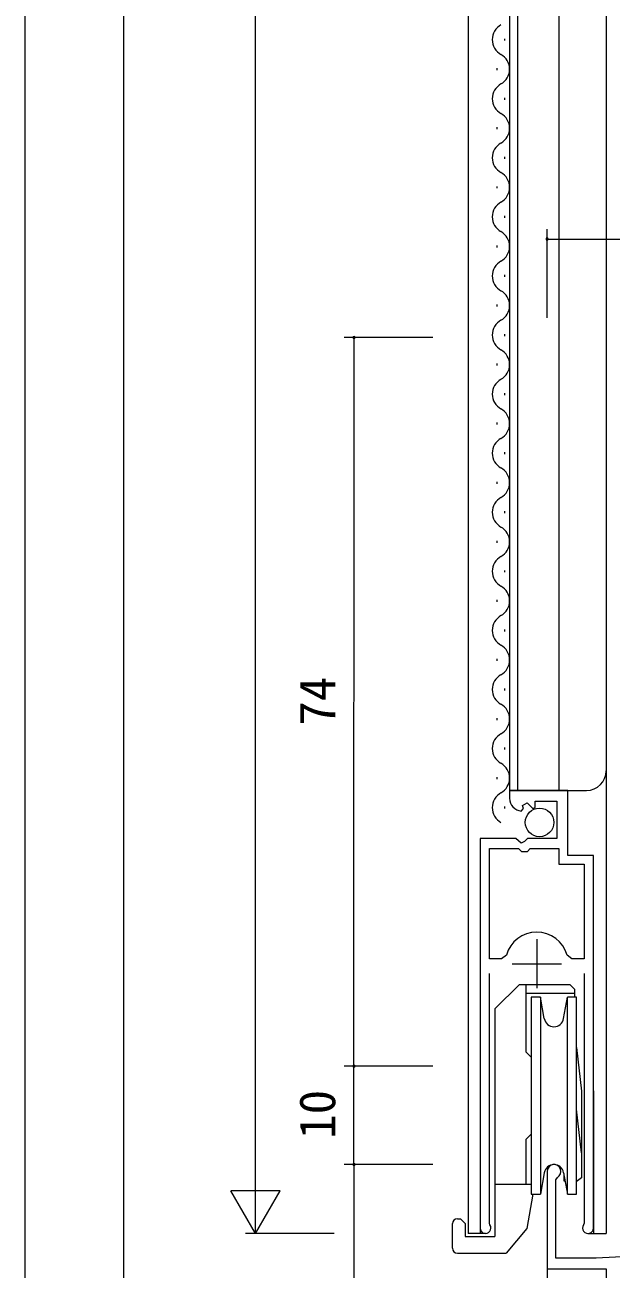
# Model space of a CAD drawing. Units: millimetres, scale not verified. Extents: x -594 to 539, y -420 to 386.
# Drawn here: x -439.8 to -380.3, y -158.7 to -32.3 of the extents above; entities that cross this region are included whole.
import ezdxf
from ezdxf.enums import TextEntityAlignment as Align

# ---------------------------------------------------------------- set-up
doc = ezdxf.new("R2010")
doc.units = ezdxf.units.MM
doc.header["$LTSCALE"] = 2
for name, color, linetype, lineweight in [('0-3_YKK_12', 2, 'Continuous', 9), ('0-4_YSS_K', 3, 'Continuous', 9), ('0-5_YKK_D', 6, 'Continuous', 9), ('0-7_YKK_13', 4, 'Continuous', 9), ('0-8_YKK_11', 7, 'Continuous', 9)]:
    doc.layers.add(name, color=color, linetype=linetype, lineweight=lineweight)
doc.styles.add('ＭＳ ゴシック', font='')
doc.styles.get('ＭＳ ゴシック').set_extended_font_data('MS Gothic')

msp = doc.modelspace()

# ---------------------------------------------------------------- linework, layer by layer
at = {"layer": '0-3_YKK_12'}
for p, q in [((-394.831, 132.145), (-394.831, -155.055)), ((-380.831, 132.145), (-380.831, -155.055)), ((-390.631, 87.145), (-390.631, -110.055)), ((-389.831, 87.145), (-389.831, -110.055)), ((-385.631, 87.145), (-385.631, -110.055)), ((-391.131, -33.905), (-391.131, -33.705)), ((-391.891, -36.905), (-391.891, -36.705)), ((-391.131, -39.905), (-391.131, -39.705)), ((-391.891, -42.905), (-391.891, -42.705)), ((-391.131, -45.905), (-391.131, -45.705)), ((-391.891, -48.905), (-391.891, -48.705)), ((-391.131, -51.905), (-391.131, -51.705)), ((-391.891, -54.905), (-391.891, -54.705)), ((-391.131, -57.905), (-391.131, -57.705)), ((-391.891, -60.905), (-391.891, -60.705)), ((-391.131, -63.905), (-391.131, -63.705)), ((-391.891, -66.905), (-391.891, -66.705)), ((-391.131, -69.905), (-391.131, -69.705)), ((-391.891, -72.905), (-391.891, -72.705)), ((-391.131, -75.905), (-391.131, -75.705)), ((-391.891, -78.905), (-391.891, -78.705)), ((-391.131, -81.905), (-391.131, -81.705)), ((-391.891, -84.905), (-391.891, -84.705)), ((-391.131, -87.905), (-391.131, -87.705)), ((-391.891, -90.905), (-391.891, -90.705)), ((-391.131, -93.905), (-391.131, -93.705)), ((-391.891, -96.905), (-391.891, -96.705)), ((-391.131, -99.905), (-391.131, -99.705)), ((-391.891, -102.905), (-391.891, -102.705)), ((-391.131, -105.905), (-391.131, -105.705)), ((-391.891, -108.905), (-391.891, -108.705)), ((-390.631, -110.055), (-382.831, -110.055)), ((-391.131, -111.905), (-391.131, -111.705)), ((-393.631, -139.73), (-393.631, -155.055)), ((-382.131, -140.581), (-382.131, -155.055)), ((-393.081, -155.055), (-394.831, -155.055)), ((-382.681, -155.055), (-380.831, -155.055)), ((-386.831, -158.155), (-386.831, -180.355))]:
    msp.add_line(p, q, dxfattribs=at)
for centre, radius, start, end in [((-390.672, -33.805), 1.718, 119.20253, 240.79745), ((-392.349, -36.805), 1.718, 299.20253, 60.79745), ((-390.672, -39.805), 1.718, 119.20253, 240.79745), ((-392.349, -42.805), 1.718, 299.20253, 60.79745), ((-390.672, -45.805), 1.718, 119.20253, 240.79745), ((-392.349, -48.805), 1.718, 299.20253, 60.79745), ((-390.672, -51.805), 1.718, 119.20253, 240.79745), ((-392.349, -54.805), 1.718, 299.20253, 60.79745), ((-390.672, -57.805), 1.718, 119.20253, 240.79745), ((-392.349, -60.805), 1.718, 299.20253, 60.79745), ((-390.672, -63.805), 1.718, 119.20253, 240.79745), ((-392.349, -66.805), 1.718, 299.20253, 60.79745), ((-390.672, -69.805), 1.718, 119.20253, 240.79745), ((-392.349, -72.805), 1.718, 299.20253, 60.79745), ((-390.672, -75.805), 1.718, 119.20253, 240.79745), ((-392.349, -78.805), 1.718, 299.20253, 60.79745), ((-390.672, -81.805), 1.718, 119.20253, 240.79745), ((-392.349, -84.805), 1.718, 299.20253, 60.79745), ((-390.672, -87.805), 1.718, 119.20253, 240.79745), ((-392.349, -90.805), 1.718, 299.20253, 60.79745), ((-390.672, -93.805), 1.718, 119.20253, 240.79745), ((-392.349, -96.805), 1.718, 299.20253, 60.79745), ((-390.672, -99.805), 1.718, 119.20253, 240.79745), ((-392.349, -102.805), 1.718, 299.20253, 60.79745), ((-390.672, -105.805), 1.718, 119.20253, 240.79745), ((-392.349, -108.805), 1.718, 299.20253, 60.79745), ((-382.831, -108.055), 2, 270, 0), ((-390.672, -111.805), 1.718, 119.20253, 240.79745)]:
    msp.add_arc(centre, radius, start, end, dxfattribs=at)
at = {"layer": '0-4_YSS_K'}
for p, q in [((-439.833, 192.842), (-439.833, -227.633)), ((-429.833, 182.842), (-429.833, -217.634))]:
    msp.add_line(p, q, dxfattribs=at)
at = {"layer": '0-5_YKK_D'}
for p, q in [((-416.431, -150.055), (-416.431, 127.145)), ((-386.831, -62.058), (-386.831, -53.058)), ((-386.831, -54.058), (-299.531, -54.058)), ((-398.431, -64.057), (-407.427, -64.057)), ((-406.43, -138.056), (-406.427, -64.057)), ((-398.431, -138.057), (-407.431, -138.057)), ((-398.431, -138.057), (-407.43, -138.056)), ((-406.431, -148.055), (-406.431, -138.057)), ((-416.431, -155.055), (-416.431, -146.395)), ((-398.431, -148.055), (-407.431, -148.055)), ((-398.431, -148.055), (-407.431, -148.055)), ((-406.431, -148.055), (-406.431, -181.055)), ((-416.431, -155.055), (-418.931, -150.725)), ((-413.931, -150.725), (-418.931, -150.725)), ((-416.431, -155.055), (-413.931, -150.725)), ((-408.431, -155.055), (-417.431, -155.055))]:
    msp.add_line(p, q, dxfattribs=at)
for centre, start, end in [((-386.831, -54.058), 0, 180), ((-386.831, -54.058), 180, 0), ((-406.427, -64.057), 89.99779, 269.99779), ((-406.427, -64.057), 269.99779, 89.99779), ((-406.431, -138.057), 90, 270), ((-406.43, -138.056), 89.99779, 269.99779), ((-406.431, -138.057), 270, 90), ((-406.43, -138.056), 269.99779, 89.99779), ((-406.431, -148.055), 90, 270), ((-406.431, -148.055), 90, 270), ((-406.431, -148.055), 270, 90), ((-406.431, -148.055), 270, 90)]:
    msp.add_arc(centre, 0.106, start, end, dxfattribs=at)
at = {"layer": '0-7_YKK_13'}
for p, q in [((-389.631, -129.755), (-392.131, -132.255)), ((-389.631, -129.755), (-384.531, -129.755)), ((-388.981, -129.755), (-388.981, -136.605)), ((-384.031, -130.255), (-384.531, -129.755)), ((-384.031, -130.699), (-388.981, -130.699)), ((-388.431, -131.055), (-388.431, -151.055)), ((-387.499, -131.055), (-387.499, -151.055)), ((-385.146, -133.229), (-384.763, -131.055)), ((-383.831, -131.055), (-384.763, -131.055)), ((-384.763, -151.055), (-384.763, -131.055)), ((-384.031, -130.255), (-384.031, -131.055)), ((-383.831, -151.055), (-383.831, -131.055)), ((-392.131, -132.255), (-392.131, -155.355)), ((-383.831, -136.166), (-383.331, -140.606)), ((-388.431, -137.155), (-388.981, -136.605)), ((-392.131, -139.855), (-392.131, -142.255)), ((-383.331, -140.606), (-383.331, -149.388)), ((-383.331, -146.855), (-383.831, -142.415)), ((-388.431, -144.955), (-388.981, -145.505)), ((-388.981, -145.505), (-388.981, -150.055)), ((-387.115, -148.881), (-387.499, -151.055)), ((-385.146, -148.881), (-384.763, -151.055)), ((-385.131, -148.967), (-385.131, -149.712)), ((-392.131, -150.055), (-388.431, -150.055)), ((-385.131, -149.712), (-384.999, -149.712)), ((-383.831, -149.712), (-383.731, -149.712)), ((-383.331, -149.388), (-383.731, -149.712)), ((-388.262, -151.055), (-388.879, -154.555)), ((-388.431, -151.055), (-387.499, -151.055)), ((-384.763, -151.055), (-383.831, -151.055)), ((-396.431, -156.555), (-396.431, -154.055)), ((-395.931, -153.555), (-395.631, -153.555)), ((-395.131, -154.055), (-395.631, -153.555)), ((-388.879, -154.555), (-390.977, -157.055)), ((-395.931, -157.055), (-390.977, -157.055))]:
    msp.add_line(p, q, dxfattribs=at)
for points in [[(-387.115, -133.229), (-387.499, -131.055), (-388.431, -131.055)], [(-395.131, -154.055), (-395.131, -155.355), (-392.131, -155.355)]]:
    msp.add_lwpolyline(points, dxfattribs=at)
msp.add_circle((-387.597, -113.305), 1.45, dxfattribs=at)
for centre, radius, start, end in [((-386.131, -133.055), 1, 190, 350), ((-386.131, -149.055), 1, 10, 170), ((-395.931, -154.055), 0.5, 90, 180), ((-395.931, -156.555), 0.5, 180, 270)]:
    msp.add_arc(centre, radius, start, end, dxfattribs=at)
at = {"layer": '0-8_YKK_11'}
for p, q in [((-392.681, -127.155), (-392.681, -115.955)), ((-387.881, -125.155), (-387.881, -130.155)), ((-390.381, -127.655), (-385.381, -127.655))]:
    msp.add_line(p, q, dxfattribs=at)
for points in [[(-389.449, -112.154), (-389.237, -111.903), (-389.323, -111.584), (-388.855, -111.314), (-388.278, -111.891), (-388.031, -111.788), (-388.031, -111.155), (-385.831, -111.155), (-385.831, -114.955), (-388.831, -114.955), (-389.131, -115.255), (-389.459, -115.408), (-389.999, -114.955), (-393.631, -114.955), (-393.631, -154.505)], [(-382.131, -154.505), (-382.131, -116.655), (-384.731, -116.655), (-384.731, -110.055), (-390.631, -110.055), (-390.631, -110.859)], [(-392.681, -127.155), (-392.681, -115.955), (-389.731, -115.955), (-389.431, -116.255), (-388.831, -116.255), (-388.531, -115.955), (-385.631, -115.955), (-385.631, -117.555), (-383.081, -117.555), (-383.081, -127.155), (-384.318, -127.155), (-384.8, -126.79)], [(-390.962, -126.79), (-391.443, -127.155), (-392.681, -127.155)], [(-392.628, -154.193), (-392.681, -154.023), (-392.681, -128.655)], [(-383.081, -128.655), (-383.081, -154.023), (-383.134, -154.193)], [(-386.831, -148.755), (-386.831, -158.655), (-380.831, -158.655), (-380.831, -180.055), (-386.831, -180.055), (-386.831, -181.055), (-379.431, -181.055), (-379.431, -180.355), (-358.331, -180.355), (-358.331, -194.655), (-356.831, -194.655), (-356.831, -173.771), (-337.296, -173.089)], [(-374.633, -157.178), (-381.831, -157.555), (-385.931, -157.555), (-385.931, -149.621), (-385.781, -149.361)]]:
    msp.add_lwpolyline(points, dxfattribs=at)
for centre, radius, start, end in [((-389.331, -110.859), 1.3, 179.99997, 264.78409), ((-387.881, -127.655), 3.2, 15.68034, 164.31964), ((-386.131, -148.755), 0.7, 299.99998, 179.99998), ((-393.081, -154.505), 0.55, 179.99997, 34.56029), ((-382.681, -154.505), 0.55, 145.4397, 0.00002)]:
    msp.add_arc(centre, radius, start, end, dxfattribs=at)

# ---------------------------------------------------------------- texts
at = {"layer": '0-5_YKK_D', "color": 4, "style": 'ＭＳ ゴシック'}
for s, rotation, p in [('74', 89.998, (-407.229, -103.494)), ('10', 90, (-407.231, -145.456))]:
    msp.add_text(s, height=3.666, rotation=rotation, dxfattribs=at).set_placement(p, align=Align.BOTTOM_LEFT)

doc.saveas('drawing.dxf')
